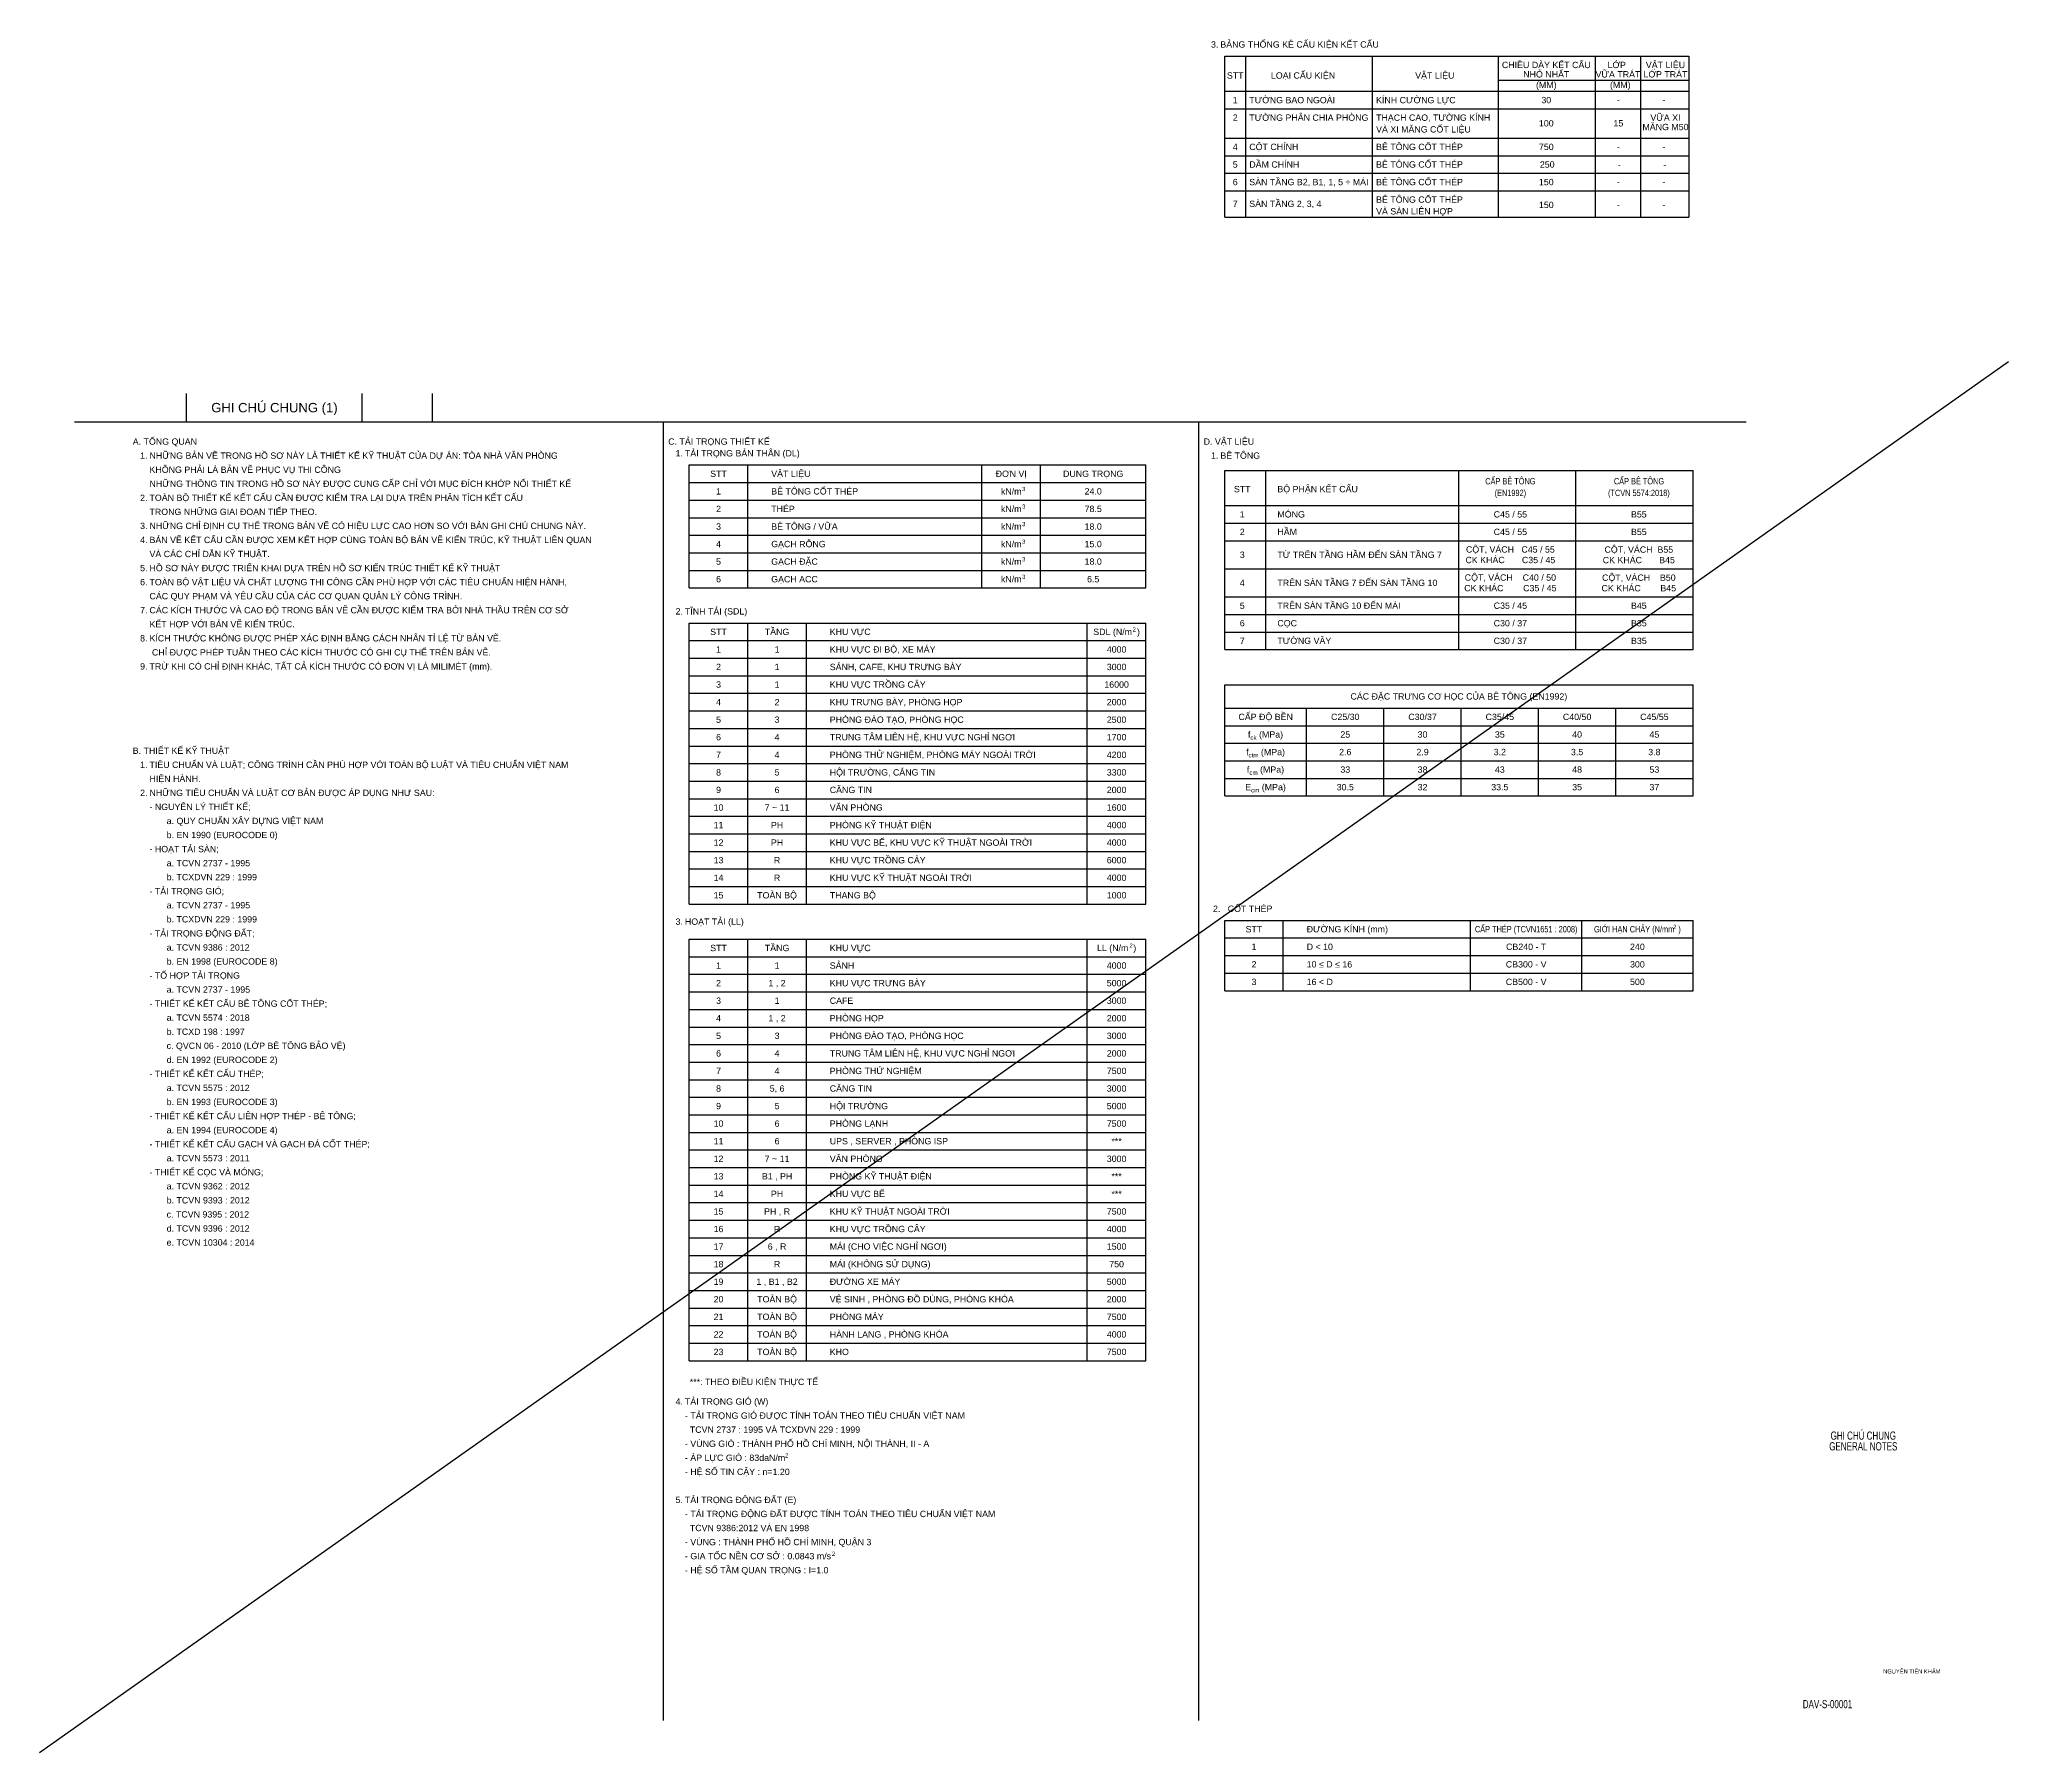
# Model space of a CAD drawing. Header units: millimetres. Extents: x -241424 to 696054, y -125618 to 93710.
# Drawn here: x -175374 to -91274, y -2 to 73157 of the extents above; entities that cross this region are included whole.
import ezdxf
from ezdxf.enums import TextEntityAlignment as Align

# ---------------------------------------------------------------- set-up
doc = ezdxf.new("R2010")
doc.units = ezdxf.units.MM
doc.header["$LTSCALE"] = 7
for name, color, linetype in [('CDC -TEXT KHUNG', 7, 'CONTINUOUS'), ('CDC_06_TEXT', 2, 'CONTINUOUS'), ('WAKU1', 5, 'CONTINUOUS'), ('WAKU2', 4, 'CONTINUOUS')]:
    doc.layers.add(name, color=color, linetype=linetype)
doc.layers.add('KCS_Plotter', color=11, linetype='CONTINUOUS', plot=False)
doc.styles.add('BIGTEXT', font='arial.ttf', dxfattribs={"width": 0.7})
doc.styles.add('DAVI', font='arial.ttf')
doc.styles.add('DAVI-0.8', font='arial.ttf', dxfattribs={"width": 0.8})
doc.styles.add('KT CDC', font='arial.ttf', dxfattribs={"width": 0.85, "height": 200})
doc.styles.add('SMTEXT', font='arial.ttf', dxfattribs={"width": 0.75})

msp = doc.modelspace()

# ---------------------------------------------------------------- linework, layer by layer
at = {"layer": 'KCS_Plotter'}
msp.add_line((-175374, -2.5), (-91274, 59397.5), dxfattribs=at)
at = {"layer": 'WAKU1'}
for p, q in [((-169086, 56832.3), (-169086, 58032.3)), ((-161586, 56832.3), (-161586, 58032.3)), ((-158586, 56832.3), (-158586, 58032.3)), ((-173874, 56832.3), (-102486, 56832.3)), ((-148719.3, 1362.7), (-148719.3, 56832.3)), ((-125852.6, 1362.7), (-125852.6, 56832.3))]:
    msp.add_line(p, q, dxfattribs=at)
at = {"layer": 'WAKU2'}
for p, q in [((-124752.6, 72440.3), (-104930.3, 72440.3)), ((-124752.6, 65565.3), (-124752.6, 72440.3)), ((-123852.6, 65565.3), (-123852.6, 72440.3)), ((-118437.1, 65565.3), (-118437.1, 72440.3)), ((-113064.8, 65565.3), (-113064.8, 72440.3)), ((-108937.7, 72440.3), (-108937.7, 65565.3)), ((-106994.4, 72440.3), (-106994.4, 65565.3)), ((-104930.3, 72440.3), (-104930.3, 65565.3)), ((-124752.6, 70940.3), (-104930.3, 70940.3)), ((-113064.8, 71415.3), (-104930.3, 71415.3)), ((-124752.6, 70190.3), (-104930.3, 70190.3)), ((-124752.6, 68940.3), (-104930.3, 68940.3)), ((-124752.6, 68190.3), (-104930.3, 68190.3)), ((-124752.6, 67440.3), (-104930.3, 67440.3)), ((-124752.6, 66690.3), (-104930.3, 66690.3)), ((-124752.6, 65565.3), (-104930.3, 65565.3)), ((-147619.3, 54982.3), (-128119.3, 54982.3)), ((-147619.3, 49732.3), (-147619.3, 54982.3)), ((-145119.3, 49732.3), (-145119.3, 54982.3)), ((-135119.3, 49732.3), (-135119.3, 54982.3)), ((-132619.3, 49732.3), (-132619.3, 54982.3)), ((-128119.3, 49732.3), (-128119.3, 54982.3)), ((-124752.6, 47100.3), (-124752.6, 54750.3)), ((-124752.6, 54750.3), (-104752.6, 54750.3)), ((-123002.6, 47100.3), (-123002.6, 54750.3)), ((-114752.6, 47100.3), (-114752.6, 54750.3)), ((-109752.6, 47100.3), (-109752.6, 54750.3)), ((-104752.6, 47100.3), (-104752.6, 54750.3)), ((-147619.3, 54232.3), (-128119.3, 54232.3)), ((-147619.3, 53482.3), (-128119.3, 53482.3)), ((-124752.6, 53250.3), (-104752.6, 53250.3)), ((-147619.3, 52732.3), (-128119.3, 52732.3)), ((-124752.6, 52500.3), (-104752.6, 52500.3)), ((-147619.3, 51982.3), (-128119.3, 51982.3)), ((-124752.6, 51750.3), (-104752.6, 51750.3)), ((-147619.3, 51232.3), (-128119.3, 51232.3)), ((-147619.3, 50482.3), (-128119.3, 50482.3)), ((-124752.6, 50550.3), (-104752.6, 50550.3)), ((-147619.3, 49732.3), (-128119.3, 49732.3)), ((-124752.6, 49350.3), (-104752.6, 49350.3)), ((-147619.3, 48232.3), (-128119.3, 48232.3)), ((-147619.3, 36232.3), (-147619.3, 48232.3)), ((-145119.3, 36232.3), (-145119.3, 48232.3)), ((-142619.3, 36232.3), (-142619.3, 48232.3)), ((-130619.3, 36232.3), (-130619.3, 48232.3)), ((-128119.3, 36232.3), (-128119.3, 48232.3)), ((-124752.6, 48600.3), (-104752.6, 48600.3)), ((-147619.3, 47482.3), (-128119.3, 47482.3)), ((-124752.6, 47850.3), (-104752.6, 47850.3)), ((-124752.6, 47100.3), (-104752.6, 47100.3)), ((-147619.3, 46732.3), (-128119.3, 46732.3)), ((-147619.3, 45982.3), (-128119.3, 45982.3)), ((-124752.6, 45600.3), (-104752.6, 45600.3)), ((-124752.6, 40850.3), (-124752.6, 45600.3)), ((-104752.6, 40850.3), (-104752.6, 45600.3)), ((-147619.3, 45232.3), (-128119.3, 45232.3)), ((-124752.6, 44600.3), (-104752.6, 44600.3)), ((-121252.6, 40850.3), (-121252.6, 44600.3)), ((-117952.6, 40850.3), (-117952.6, 44600.3)), ((-114652.6, 40850.3), (-114652.6, 44600.3)), ((-111352.6, 40850.3), (-111352.6, 44600.3)), ((-108052.6, 40850.3), (-108052.6, 44600.3)), ((-147619.3, 44482.3), (-128119.3, 44482.3)), ((-147619.3, 43732.3), (-128119.3, 43732.3)), ((-124752.6, 43850.3), (-104752.6, 43850.3)), ((-147619.3, 42982.3), (-128119.3, 42982.3)), ((-124752.6, 43100.3), (-104752.6, 43100.3)), ((-147619.3, 42232.3), (-128119.3, 42232.3)), ((-124752.6, 42350.3), (-104752.6, 42350.3)), ((-147619.3, 41482.3), (-128119.3, 41482.3)), ((-124752.6, 41600.3), (-104752.6, 41600.3)), ((-147619.3, 40732.3), (-128119.3, 40732.3)), ((-124752.6, 40850.3), (-104752.6, 40850.3)), ((-147619.3, 39982.3), (-128119.3, 39982.3)), ((-147619.3, 39232.3), (-128119.3, 39232.3)), ((-147619.3, 39232.3), (-128119.3, 39232.3)), ((-147619.3, 38482.3), (-128119.3, 38482.3)), ((-147619.3, 37732.3), (-128119.3, 37732.3)), ((-147619.3, 36982.3), (-128119.3, 36982.3)), ((-147619.3, 36232.3), (-128119.3, 36232.3)), ((-124752.6, 35534.2), (-104752.6, 35534.2)), ((-124752.6, 32534.2), (-124752.6, 35534.2)), ((-122252.6, 32534.2), (-122252.6, 35534.2)), ((-114252.6, 32534.2), (-114252.6, 35534.2)), ((-109502.6, 32534.2), (-109502.6, 35534.2)), ((-104752.6, 32534.2), (-104752.6, 35534.2)), ((-147619.3, 34732.3), (-128119.3, 34732.3)), ((-147619.3, 16732.3), (-147619.3, 34732.3)), ((-145119.3, 16732.3), (-145119.3, 34732.3)), ((-142619.3, 16732.3), (-142619.3, 34732.3)), ((-130619.3, 16732.3), (-130619.3, 34732.3)), ((-128119.3, 16732.3), (-128119.3, 34732.3)), ((-124752.6, 34784.2), (-104752.6, 34784.2)), ((-147619.3, 33982.3), (-128119.3, 33982.3)), ((-124752.6, 34034.2), (-104752.6, 34034.2)), ((-147619.3, 33232.3), (-128119.3, 33232.3)), ((-124752.6, 33284.2), (-104752.6, 33284.2)), ((-147619.3, 32482.3), (-128119.3, 32482.3)), ((-124752.6, 32534.2), (-104752.6, 32534.2)), ((-147619.3, 31732.3), (-128119.3, 31732.3)), ((-147619.3, 30982.3), (-128119.3, 30982.3)), ((-147619.3, 30232.3), (-128119.3, 30232.3)), ((-147619.3, 29482.3), (-128119.3, 29482.3)), ((-147619.3, 28732.3), (-128119.3, 28732.3)), ((-147619.3, 27982.3), (-128119.3, 27982.3)), ((-147619.3, 27232.3), (-128119.3, 27232.3)), ((-147619.3, 26482.3), (-128119.3, 26482.3)), ((-147619.3, 26482.3), (-128119.3, 26482.3)), ((-147619.3, 25732.3), (-128119.3, 25732.3)), ((-147619.3, 24982.3), (-128119.3, 24982.3)), ((-147619.3, 24232.3), (-128119.3, 24232.3)), ((-147619.3, 23482.3), (-128119.3, 23482.3)), ((-147619.3, 22732.3), (-128119.3, 22732.3)), ((-147619.3, 21982.3), (-128119.3, 21982.3)), ((-147619.3, 21232.3), (-128119.3, 21232.3)), ((-147619.3, 20482.3), (-128119.3, 20482.3)), ((-147619.3, 19732.3), (-128119.3, 19732.3)), ((-147619.3, 18982.3), (-128119.3, 18982.3)), ((-147619.3, 18982.3), (-128119.3, 18982.3)), ((-147619.3, 18232.3), (-128119.3, 18232.3)), ((-147619.3, 17482.3), (-128119.3, 17482.3)), ((-147619.3, 16732.3), (-128119.3, 16732.3))]:
    msp.add_line(p, q, dxfattribs=at)

# ---------------------------------------------------------------- texts
at = {"layer": 'CDC -TEXT KHUNG', "style": 'KT CDC', "width": 0.85}
msp.add_text('NGUYỄN TIẾN KHẢM', height=180, dxfattribs=at).set_placement((-96629.8, 3376))
at = {"layer": 'CDC_06_TEXT', "style": 'DAVI'}
for s, p in [('   3.', (-125652.6, 72940.3)), ('   BẢNG THỐNG KÊ CẤU KIỆN KẾT CẤU', (-125252.6, 72940.3)), ('TƯỜNG BAO NGOÀI', (-123702.6, 70565.3)), ('KÍNH CƯỜNG LỰC', (-118287.1, 70565.3)), ('TƯỜNG PHÂN CHIA PHÒNG', (-123702.6, 69815.3)), ('THẠCH CAO, TƯỜNG KÍNH', (-118287.1, 69815.3)), ('VÀ XI MĂNG CỐT LIỆU', (-118287.1, 69315.3)), ('CỘT CHÍNH', (-123702.6, 68565.3)), ('BÊ TÔNG CỐT THÉP', (-118287.1, 68565.3)), ('SÀN TẦNG B2, B1, 1, 5 ÷ MÁI', (-123702.6, 67065.3)), ('DẦM CHÍNH', (-123702.6, 67815.3)), ('BÊ TÔNG CỐT THÉP', (-118287.1, 67815.3)), ('BÊ TÔNG CỐT THÉP', (-118287.1, 67065.3)), ('BÊ TÔNG CỐT THÉP', (-118287.1, 66315.3)), ('SÀN TẦNG 2, 3, 4', (-123702.6, 66135)), ('VÀ SÀN LIÊN HỢP', (-118287.1, 65815.3)), ('A. TỔNG QUAN', (-171386, 55982.3)), ('   1.', (-171386, 55382.3)), ('   NHỮNG BẢN VẼ TRONG HỒ SƠ NÀY LÀ THIẾT KẾ KỸ THUẬT CỦA DỰ ÁN: TÒA NHÀ VĂN PHÒNG', (-170986, 55382.3)), ('C. TẢI TRỌNG THIẾT KẾ', (-148519.3, 55982.3)), ('   1.', (-148519.3, 55482.3)), ('   TẢI TRỌNG BẢN THÂN (DL)', (-148119.3, 55482.3)), ('D. VẬT LIỆU', (-125652.6, 55982.3)), ('   1.', (-125652.6, 55382.3)), ('   BÊ TÔNG', (-125252.6, 55382.3)), ('   KHÔNG PHẢI LÀ BẢN VẼ PHỤC VỤ THI CÔNG', (-170986, 54782.3)), ('VẬT LIỆU', (-144119.3, 54607.3)), ('   NHỮNG THÔNG TIN TRONG HỒ SƠ NÀY ĐƯỢC CUNG CẤP CHỈ VỚI MỤC ĐÍCH KHỚP NỐI THIẾT KẾ', (-170986, 54182.3)), ('BÊ TÔNG CỐT THÉP', (-144119.3, 53857.3)), ('BỘ PHẬN KẾT CẤU', (-122502.6, 53954.2)), ('   2.', (-171386, 53582.3)), ('   TOÀN BỘ THIẾT KẾ KẾT CẤU CẦN ĐƯỢC KIỂM TRA LẠI DỰA TRÊN PHÂN TÍCH KẾT CẤU', (-170986, 53582.3)), ('   TRONG NHỮNG GIAI ĐOẠN TIẾP THEO.', (-170986, 52982.3)), ('THÉP', (-144119.3, 53107.3)), ('MÓNG', (-122502.6, 52875.3)), ('   3.', (-171386, 52382.3)), ('   NHỮNG CHỈ ĐỊNH CỤ THỂ TRONG BẢN VẼ CÓ HIỆU LỰC CAO HƠN SO VỚI BẢN GHI CHÚ CHUNG NÀY.', (-170986, 52382.3)), ('BÊ TÔNG / VỮA', (-144119.3, 52357.3)), ('HẦM', (-122502.6, 52125.3)), ('   4.', (-171386, 51782.3)), ('   VÀ CÁC CHỈ DẪN KỸ THUẬT.', (-170986, 51182.3)), ('   BẢN VẼ KẾT CẤU CẦN ĐƯỢC XEM KẾT HỢP CÙNG TOÀN BỘ BẢN VẼ KIẾN TRÚC, KỸ THUẬT LIÊN QUAN', (-170986, 51782.3)), ('GẠCH RỖNG', (-144119.3, 51607.3)), ('TỪ TRÊN TẦNG HẦM ĐẾN SÀN TẦNG 7', (-122502.6, 51150.3)), ('   5.', (-171386, 50582.3)), ('   HỒ SƠ NÀY ĐƯỢC TRIỂN KHAI DỰA TRÊN HỒ SƠ KIẾN TRÚC THIẾT KẾ KỸ THUẬT', (-170986, 50582.3)), ('GẠCH ĐẶC', (-144119.3, 50857.3)), ('   6.', (-171386, 49982.3)), ('   TOÀN BỘ VẬT LIỆU VÀ CHẤT LƯỢNG THI CÔNG CẦN PHÙ HỢP VỚI CÁC TIÊU CHUẨN HIỆN HÀNH,', (-170986, 49982.3)), ('GẠCH ACC', (-144119.3, 50107.3)), ('TRÊN SÀN TẦNG 7 ĐẾN SÀN TẦNG 10', (-122502.6, 49950.3)), ('   7.', (-171386, 48782.3)), ('   CÁC QUY PHẠM VÀ YÊU CẦU CỦA CÁC CƠ QUAN QUẢN LÝ CÔNG TRÌNH.', (-170986, 49382.3)), ('   CÁC KÍCH THƯỚC VÀ CAO ĐỘ TRONG BẢN VẼ CẦN ĐƯỢC KIỂM TRA BỞI NHÀ THẦU TRÊN CƠ SỞ', (-170986, 48782.3)), ('   2.', (-148519.3, 48732.3)), ('   TĨNH TẢI (SDL)', (-148119.3, 48732.3)), ('TRÊN SÀN TẦNG 10 ĐẾN MÁI', (-122502.6, 48975.3)), ('   KẾT HỢP VỚI BẢN VẼ KIẾN TRÚC.', (-170986, 48182.3)), ('KHU VỰC', (-141619.3, 47857.3)), ('CỌC', (-122502.6, 48225.3)), ('   8.', (-171386, 47582.3)), ('   KÍCH THƯỚC KHÔNG ĐƯỢC PHÉP XÁC ĐỊNH BẰNG CÁCH NHÂN TỈ LỆ TỪ BẢN VẼ. ', (-170986, 47582.3)), ('    CHỈ ĐƯỢC PHÉP TUÂN THEO CÁC KÍCH THƯỚC CÓ GHI CỤ THỂ TRÊN BẢN VẼ.', (-170986, 46982.3)), ('KHU VỰC ĐI BỘ, XE MÁY', (-141619.3, 47107.3)), ('TƯỜNG VÂY', (-122502.6, 47475.3)), ('   9.', (-171386, 46382.3)), ('   TRỪ KHI CÓ CHỈ ĐỊNH KHÁC, TẤT CẢ KÍCH THƯỚC CÓ ĐƠN VỊ LÀ MILIMÉT (mm).', (-170986, 46382.3)), ('SẢNH, CAFE, KHU TRƯNG BÀY', (-141619.3, 46357.3)), ('KHU VỰC TRỒNG CÂY', (-141619.3, 45607.3)), ('KHU TRƯNG BÀY, PHÒNG HỌP', (-141619.3, 44857.3)), ('PHÒNG ĐÀO TẠO, PHÒNG HỌC', (-141619.3, 44107.3)), ('B. THIẾT KẾ KỸ THUẬT', (-171386, 42782.3)), ('TRUNG TÂM LIÊN HỆ, KHU VỰC NGHỈ NGƠI', (-141619.3, 43357.3)), ('   1.', (-171386, 42182.3)), ('   TIÊU CHUẨN VÀ LUẬT; CÔNG TRÌNH CẦN PHÙ HỢP VỚI TOÀN BỘ LUẬT VÀ TIÊU CHUẨN VIỆT NAM', (-170986, 42182.3)), ('PHÒNG THỬ NGHIỆM, PHÒNG MÁY NGOÀI TRỜI', (-141619.3, 42607.3)), ('HỘI TRƯỜNG, CĂNG TIN', (-141619.3, 41857.3)), ('   HIỆN HÀNH.', (-170986, 41582.3)), ('CĂNG TIN', (-141619.3, 41107.3)), ('   2.', (-171386, 40982.3)), ('   - NGUYÊN LÝ THIẾT KẾ; ', (-170986, 40382.3)), ('   NHỮNG TIÊU CHUẨN VÀ LUẬT CƠ BẢN ĐƯỢC ÁP DỤNG NHƯ SAU:', (-170986, 40982.3)), ('VĂN PHÒNG', (-141619.3, 40357.3)), ('          a. QUY CHUẨN XÂY DỰNG VIỆT NAM', (-170986, 39782.3)), ('PHÒNG KỸ THUẬT ĐIỆN', (-141619.3, 39607.3)), ('   - HOẠT TẢI SÀN;', (-170986, 38582.3)), ('          b. EN 1990 (EUROCODE 0)', (-170986, 39182.3)), ('KHU VỰC BỂ, KHU VỰC KỸ THUẬT NGOÀI TRỜI', (-141619.3, 38857.3)), ('          a. TCVN 2737 - 1995', (-170986, 37982.3)), ('KHU VỰC TRỒNG CÂY', (-141619.3, 38107.3)), ('          b. TCXDVN 229 : 1999', (-170986, 37382.3)), ('KHU VỰC KỸ THUẬT NGOÀI TRỜI', (-141619.3, 37357.3)), ('   - TẢI TRỌNG GIÓ; ', (-170986, 36782.3)), ('          a. TCVN 2737 - 1995', (-170986, 36182.3)), ('THANG BỘ', (-141619.3, 36607.3)), ('2.   CỐT THÉP', (-125252.6, 36034.2)), ('          b. TCXDVN 229 : 1999', (-170986, 35582.3)), ('   3.', (-148519.3, 35482.3)), ('   HOẠT TẢI (LL)', (-148119.3, 35482.3)), ('ĐƯỜNG KÍNH (mm)', (-121252.6, 35159.2)), ('   - TẢI TRỌNG ĐỘNG ĐẤT;', (-170986, 34982.3)), ('          a. TCVN 9386 : 2012', (-170986, 34382.3)), ('KHU VỰC', (-141619.3, 34357.3)), ('D < 10', (-121252.6, 34409.2)), ('          b. EN 1998 (EUROCODE 8)', (-170986, 33782.3)), ('SẢNH', (-141619.3, 33607.3)), ('10 ≤ D ≤ 16', (-121252.6, 33659.2)), ('   - TỔ HỢP TẢI TRỌNG', (-170986, 33182.3)), ('KHU VỰC TRƯNG BÀY', (-141619.3, 32857.3)), ('16 < D', (-121252.6, 32909.2)), ('   - THIẾT KẾ KẾT CẤU BÊ TÔNG CỐT THÉP;', (-170986, 31982.3)), ('          a. TCVN 2737 - 1995', (-170986, 32582.3)), ('CAFE', (-141619.3, 32107.3)), ('          a. TCVN 5574 : 2018', (-170986, 31382.3)), ('PHÒNG HỌP', (-141619.3, 31357.3)), ('          c. QVCN 06 - 2010 (LỚP BÊ TÔNG BẢO VỆ)', (-170986, 30182.3)), ('          b. TCXD 198 : 1997', (-170986, 30782.3)), ('PHÒNG ĐÀO TẠO, PHÒNG HỌC', (-141619.3, 30607.3)), ('          d. EN 1992 (EUROCODE 2)', (-170986, 29582.3)), ('TRUNG TÂM LIÊN HỆ, KHU VỰC NGHỈ NGƠI', (-141619.3, 29857.3)), ('   - THIẾT KẾ KẾT CẤU THÉP; ', (-170986, 28982.3)), ('PHÒNG THỬ NGHIỆM', (-141619.3, 29107.3)), ('          a. TCVN 5575 : 2012', (-170986, 28382.3)), ('          b. EN 1993 (EUROCODE 3)', (-170986, 27782.3)), ('CĂNG TIN', (-141619.3, 28357.3)), ('HỘI TRƯỜNG', (-141619.3, 27607.3)), ('   - THIẾT KẾ KẾT CẤU LIÊN HỢP THÉP - BÊ TÔNG; ', (-170986, 27182.3)), ('PHÒNG LẠNH', (-141619.3, 26857.3)), ('   - THIẾT KẾ KẾT CẤU GẠCH VÀ GẠCH ĐÁ CỐT THÉP; ', (-170986, 25982.3)), ('          a. EN 1994 (EUROCODE 4)', (-170986, 26582.3)), ('UPS , SERVER , PHÒNG ISP', (-141619.3, 26107.3)), ('          a. TCVN 5573 : 2011', (-170986, 25382.3)), ('VĂN PHÒNG', (-141619.3, 25357.3)), ('   - THIẾT KẾ CỌC VÀ MÓNG; ', (-170986, 24782.3)), ('PHÒNG KỸ THUẬT ĐIỆN', (-141619.3, 24607.3)), ('          a. TCVN 9362 : 2012', (-170986, 24182.3)), ('          b. TCVN 9393 : 2012', (-170986, 23582.3)), ('KHU VỰC BỂ', (-141619.3, 23857.3)), ('          c. TCVN 9395 : 2012', (-170986, 22982.3)), ('KHU KỸ THUẬT NGOÀI TRỜI', (-141619.3, 23107.3)), ('          d. TCVN 9396 : 2012', (-170986, 22382.3)), ('          e. TCVN 10304 : 2014', (-170986, 21782.3)), ('KHU VỰC TRỒNG CÂY', (-141619.3, 22357.3)), ('MÁI (CHO VIỆC NGHỈ NGƠI)', (-141619.3, 21607.3)), ('MÁI (KHÔNG SỬ DỤNG)', (-141619.3, 20857.3)), ('ĐƯỜNG XE MÁY', (-141619.3, 20107.3)), ('VỆ SINH , PHÒNG ĐỒ DÙNG, PHÒNG KHÓA', (-141619.3, 19357.3)), ('PHÒNG MÁY', (-141619.3, 18607.3)), ('HÀNH LANG , PHÒNG KHÓA', (-141619.3, 17857.3)), ('KHO', (-141619.3, 17107.3)), ('     ***: THEO ĐIỀU KIỆN THỰC TẾ', (-148119.3, 15827.8)), ('   TẢI TRỌNG GIÓ (W)', (-148119.3, 14988.7)), ('   4.', (-148519.3, 14988.7)), ('   - TẢI TRỌNG GIÓ ĐƯỢC TÍNH TOÁN THEO TIÊU CHUẨN VIỆT NAM', (-148119.3, 14388.7)), ('     TCVN 2737 : 1995 VÀ TCXDVN 229 : 1999', (-148119.3, 13788.7)), ('   - VÙNG GIÓ : THÀNH PHỐ HỒ CHÍ MINH, NỘI THÀNH, II - A', (-148119.3, 13188.7)), ('   - ÁP LỰC GIÓ : 83daN/m', (-148119.3, 12588.7)), ('   - HỆ SỐ TIN CẬY : n=1.20', (-148119.3, 11988.7)), ('   TẢI TRỌNG ĐỘNG ĐẤT (E)', (-148119.3, 10788.7)), ('   5.', (-148519.3, 10788.7)), ('   - TẢI TRỌNG ĐỘNG ĐẤT ĐƯỢC TÍNH TOÁN THEO TIÊU CHUẨN VIỆT NAM', (-148119.3, 10188.7)), ('     TCVN 9386:2012 VÀ EN 1998', (-148119.3, 9588.7)), ('   - VÙNG : THÀNH PHỐ HỒ CHÍ MINH, QUẬN 3', (-148119.3, 8988.7)), ('   - GIA TỐC NỀN CƠ SỞ : 0.0843 m/s', (-148119.3, 8388.7)), ('   - HỆ SỐ TẦM QUAN TRỌNG : I=1.0', (-148119.3, 7788.7))]:
    msp.add_text(s, height=270, dxfattribs=at).set_placement(p, align=Align.MIDDLE_LEFT)
for s, height, p in [('STT', 270, (-124302.6, 71615.3)), ('LOẠI CẤU KIỆN', 270, (-121406.1, 71615.3)), ('VẬT LIỆU', 270, (-115779, 71615.3)), ('CHIỀU DÀY KẾT CẤU', 270, (-111018.3, 72065.3)), ('NHỎ NHẤT', 270, (-111018.3, 71665.3)), ('VỮA TRÁT', 270, (-107956.6, 71665.3)), ('LỚP ', 270, (-107956.6, 72065.3)), ('LỚP TRÁT', 270, (-105928.7, 71665.3)), ('VẬT LIỆU', 270, (-105928.7, 72065.3)), ('1', 270, (-124302.6, 70565.3)), ('(MM)', 270, (-111018.3, 71210.8)), ('30', 270, (-111018.3, 70565.3)), ('(MM)', 270, (-107859.1, 71210.8)), ('2', 270, (-124302.6, 69815.3)), ('-', 270, (-107938.9, 70565.3)), ('VỮA XI', 270, (-105928.7, 69815.3)), ('-', 270, (-105995.6, 70565.3)), ('100', 270, (-111018.3, 69573.3)), ('15', 270, (-107938.9, 69573.3)), ('MĂNG M50', 270, (-105928.7, 69415.3)), ('4', 270, (-124302.6, 68565.3)), ('750', 270, (-111018.3, 68565.3)), ('-', 270, (-107938.9, 68565.3)), ('-', 270, (-105995.6, 68565.3)), ('5', 270, (-124302.6, 67815.3)), ('250', 270, (-110978.1, 67815.3)), ('-', 270, (-107898.7, 67815.3)), ('-', 270, (-105955.4, 67815.3)), ('6', 270, (-124302.6, 67065.3)), ('150', 270, (-111018.3, 67065.3)), ('-', 270, (-107938.9, 67065.3)), ('-', 270, (-105995.6, 67065.3)), ('7', 270, (-124302.6, 66135)), ('150', 270, (-111018.3, 66089.8)), ('-', 270, (-107938.9, 66089.8)), ('-', 270, (-105995.6, 66089.8)), ('GHI CHÚ CHUNG (1)', 400, (-165336, 57432.3)), ('STT', 270, (-146369.3, 54607.3)), ('ĐƠN VỊ', 270, (-133869.3, 54607.3)), ('DUNG TRỌNG', 270, (-130369.3, 54607.3)), ('1', 270, (-146369.3, 53857.3)), ('kN/m', 270, (-133869.3, 53857.3)), ('3', 180, (-133335.6, 53957.3)), ('24.0', 270, (-130369.3, 53857.3)), ('STT', 270, (-124002.6, 53954.2)), ('2', 270, (-146369.3, 53107.3)), ('kN/m', 270, (-133869.3, 53107.3)), ('3', 180, (-133335.6, 53207.3)), ('78.5', 270, (-130369.3, 53107.3)), ('1', 270, (-124002.6, 52875.3)), ('C45 / 55', 270, (-112552.6, 52875.3)), ('B55', 270, (-107066.9, 52875.3)), ('3', 270, (-146369.3, 52357.3)), ('kN/m', 270, (-133869.3, 52357.3)), ('3', 180, (-133335.6, 52457.3)), ('18.0', 270, (-130369.3, 52357.3)), ('2', 270, (-124002.6, 52125.3)), ('C45 / 55', 270, (-112552.6, 52125.3)), ('B55', 270, (-107066.9, 52125.3)), ('4', 270, (-146369.3, 51607.3)), ('kN/m', 270, (-133869.3, 51607.3)), ('3', 180, (-133335.6, 51707.3)), ('15.0', 270, (-130369.3, 51607.3)), ('CỘT, VÁCH   C45 / 55', 270, (-112552.6, 51375.3)), ('CỘT, VÁCH  B55', 270, (-107066.9, 51371.1)), ('5', 270, (-146369.3, 50857.3)), ('kN/m', 270, (-133869.3, 50857.3)), ('3', 180, (-133335.6, 50957.3)), ('18.0', 270, (-130369.3, 50857.3)), ('3', 270, (-124002.6, 51150.3)), ('CK KHÁC       C35 / 45', 270, (-112552.6, 50925.3)), ('CK KHÁC       B45', 270, (-107066.9, 50921.1)), ('6', 270, (-146369.3, 50107.3)), ('kN/m', 270, (-133869.3, 50107.3)), ('3', 180, (-133335.6, 50207.3)), ('6.5', 270, (-130369.3, 50107.3)), ('4', 270, (-124002.6, 49950.3)), ('CK KHÁC        C35 / 45', 270, (-112552.6, 49725.3)), ('CỘT, VÁCH    C40 / 50', 270, (-112552.6, 50175.3)), ('CK KHÁC        B45', 270, (-107066.9, 49721.1)), ('CỘT, VÁCH    B50', 270, (-107065.4, 50171.1)), ('5', 270, (-124002.6, 48975.3)), ('C35 / 45', 270, (-112552.6, 48975.3)), ('B45', 270, (-107066.9, 48975.3)), ('STT', 270, (-146369.3, 47857.3)), ('TẦNG', 270, (-143869.3, 47857.3)), ('SDL (N/m  )', 270, (-129369.3, 47857.3)), ('2', 180, (-128618.2, 47957.3)), ('6', 270, (-124002.6, 48225.3)), ('C30 / 37', 270, (-112552.6, 48225.3)), ('B35', 270, (-107065.4, 48225.3)), ('1', 270, (-146369.3, 47107.3)), ('1', 270, (-143869.3, 47107.3)), ('4000', 270, (-129369.3, 47107.3)), ('7', 270, (-124002.6, 47475.3)), ('C30 / 37', 270, (-112552.6, 47475.3)), ('B35', 270, (-107065.4, 47475.3)), ('2', 270, (-146369.3, 46357.3)), ('1', 270, (-143869.3, 46357.3)), ('3000', 270, (-129369.3, 46357.3)), ('3', 270, (-146369.3, 45607.3)), ('1', 270, (-143869.3, 45607.3)), ('16000', 270, (-129369.3, 45607.3)), ('4', 270, (-146369.3, 44857.3)), ('2', 270, (-143869.3, 44857.3)), ('2000', 270, (-129369.3, 44857.3)), ('CÁC ĐẶC TRƯNG CƠ HỌC CỦA BÊ TÔNG (EN1992)', 270, (-114752.6, 45100.3)), ('5', 270, (-146369.3, 44107.3)), ('3', 270, (-143869.3, 44107.3)), ('2500', 270, (-129369.3, 44107.3)), ('CẤP ĐỘ BỀN', 270, (-123002.6, 44225.3)), ('C25/30', 270, (-119602.6, 44225.3)), ('C30/37', 270, (-116302.6, 44225.3)), ('C35/45', 270, (-113002.6, 44225.3)), ('C40/50', 270, (-109702.6, 44225.3)), ('C45/55', 270, (-106402.6, 44225.3)), ('6', 270, (-146369.3, 43357.3)), ('4', 270, (-143869.3, 43357.3)), ('1700', 270, (-129369.3, 43357.3)), ('25', 270, (-119602.6, 43475.3)), ('30', 270, (-116302.6, 43475.3)), ('35', 270, (-113002.6, 43475.3)), ('40', 270, (-109702.6, 43475.3)), ('45', 270, (-106402.6, 43475.3)), ('7', 270, (-146369.3, 42607.3)), ('4', 270, (-143869.3, 42607.3)), ('4200', 270, (-129369.3, 42607.3)), ('2.6', 270, (-119602.6, 42725.3)), ('33', 270, (-119602.6, 41975.3)), ('2.9', 270, (-116302.6, 42725.3)), ('38', 270, (-116302.6, 41975.3)), ('3.2', 270, (-113002.6, 42725.3)), ('43', 270, (-113002.6, 41975.3)), ('3.5', 270, (-109702.6, 42725.3)), ('48', 270, (-109702.6, 41975.3)), ('3.8', 270, (-106402.6, 42725.3)), ('53', 270, (-106402.6, 41975.3)), ('8', 270, (-146369.3, 41857.3)), ('9', 270, (-146369.3, 41107.3)), ('5', 270, (-143869.3, 41857.3)), ('6', 270, (-143869.3, 41107.3)), ('3300', 270, (-129369.3, 41857.3)), ('2000', 270, (-129369.3, 41107.3)), ('30.5', 270, (-119602.6, 41225.3)), ('32', 270, (-116302.6, 41225.3)), ('33.5', 270, (-113002.6, 41225.3)), ('35', 270, (-109702.6, 41225.3)), ('37', 270, (-106402.6, 41225.3)), ('10', 270, (-146369.3, 40357.3)), ('7 ~ 11', 270, (-143869.3, 40357.3)), ('1600', 270, (-129369.3, 40357.3)), ('11', 270, (-146369.3, 39607.3)), ('PH', 270, (-143869.3, 39607.3)), ('4000', 270, (-129369.3, 39607.3)), ('12', 270, (-146369.3, 38857.3)), ('PH', 270, (-143869.3, 38857.3)), ('4000', 270, (-129369.3, 38857.3)), ('13', 270, (-146369.3, 38107.3)), ('R', 270, (-143869.3, 38107.3)), ('6000', 270, (-129369.3, 38107.3)), ('14', 270, (-146369.3, 37357.3)), ('R', 270, (-143869.3, 37357.3)), ('4000', 270, (-129369.3, 37357.3)), ('15', 270, (-146369.3, 36607.3)), ('TOÀN BỘ', 270, (-143869.3, 36607.3)), ('1000', 270, (-129369.3, 36607.3)), ('2', 180, (-105529.2, 35259.2)), ('STT', 270, (-146369.3, 34357.3)), ('TẦNG', 270, (-143869.3, 34357.3)), ('LL (N/m  )', 270, (-129369.3, 34357.3)), ('2', 180, (-128748.2, 34457.3)), ('STT', 270, (-123502.6, 35159.2)), ('1', 270, (-123502.6, 34409.2)), ('CB240 - T', 270, (-111877.6, 34409.2)), ('240', 270, (-107127.6, 34409.2)), ('1', 270, (-146369.3, 33607.3)), ('1', 270, (-143869.3, 33607.3)), ('4000', 270, (-129369.3, 33607.3)), ('2', 270, (-123502.6, 33659.2)), ('CB300 - V', 270, (-111877.6, 33659.2)), ('300', 270, (-107127.6, 33659.2)), ('2', 270, (-146369.3, 32857.3)), ('1 , 2', 270, (-143869.3, 32857.3)), ('5000', 270, (-129369.3, 32857.3)), ('3', 270, (-123502.6, 32909.2)), ('CB500 - V', 270, (-111877.6, 32909.2)), ('500', 270, (-107127.6, 32909.2)), ('3', 270, (-146369.3, 32107.3)), ('1', 270, (-143869.3, 32107.3)), ('3000', 270, (-129369.3, 32107.3)), ('4', 270, (-146369.3, 31357.3)), ('1 , 2', 270, (-143869.3, 31357.3)), ('2000', 270, (-129369.3, 31357.3)), ('5', 270, (-146369.3, 30607.3)), ('3', 270, (-143869.3, 30607.3)), ('3000', 270, (-129369.3, 30607.3)), ('6', 270, (-146369.3, 29857.3)), ('4', 270, (-143869.3, 29857.3)), ('2000', 270, (-129369.3, 29857.3)), ('7', 270, (-146369.3, 29107.3)), ('4', 270, (-143869.3, 29107.3)), ('7500', 270, (-129369.3, 29107.3)), ('8', 270, (-146369.3, 28357.3)), ('5, 6', 270, (-143869.3, 28357.3)), ('3000', 270, (-129369.3, 28357.3)), ('10', 270, (-146369.3, 26857.3)), ('9', 270, (-146369.3, 27607.3)), ('5', 270, (-143869.3, 27607.3)), ('6', 270, (-143869.3, 26857.3)), ('5000', 270, (-129369.3, 27607.3)), ('7500', 270, (-129369.3, 26857.3)), ('11', 270, (-146369.3, 26107.3)), ('6', 270, (-143869.3, 26107.3)), ('***', 270, (-129369.3, 26107.3)), ('12', 270, (-146369.3, 25357.3)), ('7 ~ 11', 270, (-143869.3, 25357.3)), ('3000', 270, (-129369.3, 25357.3)), ('13', 270, (-146369.3, 24607.3)), ('B1 , PH', 270, (-143869.3, 24607.3)), ('***', 270, (-129369.3, 24607.3)), ('14', 270, (-146369.3, 23857.3)), ('PH', 270, (-143869.3, 23857.3)), ('***', 270, (-129369.3, 23857.3)), ('15', 270, (-146369.3, 23107.3)), ('PH , R', 270, (-143869.3, 23107.3)), ('7500', 270, (-129369.3, 23107.3)), ('16', 270, (-146369.3, 22357.3)), ('R', 270, (-143869.3, 22357.3)), ('4000', 270, (-129369.3, 22357.3)), ('17', 270, (-146369.3, 21607.3)), ('6 , R', 270, (-143869.3, 21607.3)), ('1500', 270, (-129369.3, 21607.3)), ('18', 270, (-146369.3, 20857.3)), ('19', 270, (-146369.3, 20107.3)), ('1 , B1 , B2', 270, (-143869.3, 20107.3)), ('R', 270, (-143869.3, 20857.3)), ('5000', 270, (-129369.3, 20107.3)), ('750', 270, (-129369.3, 20857.3)), ('20', 270, (-146369.3, 19357.3)), ('TOÀN BỘ', 270, (-143869.3, 19357.3)), ('2000', 270, (-129369.3, 19357.3)), ('21', 270, (-146369.3, 18607.3)), ('TOÀN BỘ', 270, (-143869.3, 18607.3)), ('7500', 270, (-129369.3, 18607.3)), ('22', 270, (-146369.3, 17857.3)), ('TOÀN BỘ', 270, (-143869.3, 17857.3)), ('4000', 270, (-129369.3, 17857.3)), ('23', 270, (-146369.3, 17107.3)), ('TOÀN BỘ', 270, (-143869.3, 17107.3)), ('7500', 270, (-129369.3, 17107.3)), ('2', 180, (-143455.4, 12688.7)), ('2', 180, (-141460, 8488.7))]:
    msp.add_text(s, height=height, dxfattribs=at).set_placement(p, align=Align.MIDDLE_CENTER)
at = {"layer": 'CDC_06_TEXT', "style": 'DAVI-0.8', "width": 0.8}
for s, p in [('CẤP BÊ TÔNG', (-112552.6, 54289.6)), ('(EN1992)', (-112552.6, 53789.6)), ('(TCVN 5574:2018)', (-107064.3, 53789.6)), ('CẤP BÊ TÔNG', (-107058.7, 54289.6)), ('CẤP THÉP (TCVN1651 : 2008)', (-111877.6, 35159.2)), ('GIỚI HẠN CHẢY (N/mm  )', (-107127.6, 35159.2))]:
    msp.add_text(s, height=270, dxfattribs=at).set_placement(p, align=Align.MIDDLE_CENTER)
at = {"layer": 'CDC_06_TEXT', "color": 4, "style": 'BIGTEXT', "width": 0.7}
for s, p in [('GHI CHÚ CHUNG', (-97479.8, 13577.2)), ('GENERAL NOTES', (-97479.8, 13077.2))]:
    msp.add_text(s, height=350, dxfattribs=at).set_placement(p, align=Align.MIDDLE)
at = {"layer": 'CDC_06_TEXT', "color": 2, "linetype": 'ByBlock', "style": 'SMTEXT', "width": 0.7}
msp.add_text('DAV-S-00001', height=350, dxfattribs=at).set_placement((-99008.7, 2069), align=Align.MIDDLE)
at = {"layer": 'CDC_06_TEXT', "char_height": 270, "width": 2338.126, "attachment_point": 2, "style": 'DAVI'}
for s, insert in [('\\A1;f{\\H0.7x;\\S^ ck;} (MPa)', (-123008.7, 43610.3)), ('\\A1;f{\\H0.7x;\\S^ ctm;} (MPa)', (-123008.7, 42860.3)), ('\\A1;f{\\H0.7x;\\S^ cm;} (MPa)', (-123008.7, 42110.3)), ('\\A1;E{\\H0.7x;\\S^ cm;} (MPa)', (-123008.7, 41360.3))]:
    msp.add_mtext(s, dxfattribs=dict(at, insert=insert))

# ---------------------------------------------------------------- next in the draw order: wipeouts: each hides what was drawn before it
msp.add_wipeout([(-102183.1, 47066.3), (-94806.5, 47066.3), (-94806.5, 46123.2), (-102183.1, 46123.2)]).dxf.layer = 'CDC_06_TEXT'

doc.saveas('drawing.dxf')
